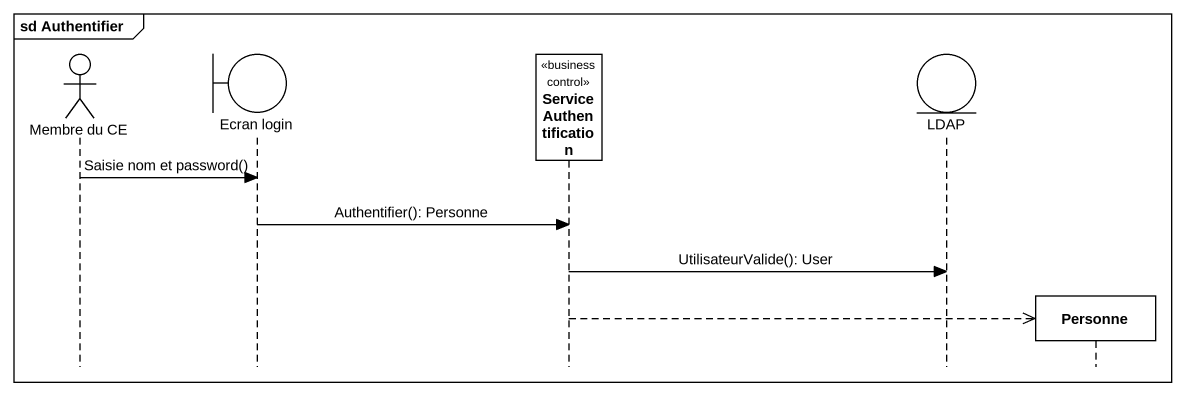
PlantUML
@startuml
mainframe sd Authentifier
hide footbox
actor "Membre du CE" as Membre_du_CE
boundary "Ecran login" as Ecran_login
participant ServiceAuthentification <<business control>>
entity LDAP
participant Personne

Membre_du_CE -> Ecran_login : Saisie nom et password()
Ecran_login -> ServiceAuthentification : Authentifier(): Personne
ServiceAuthentification -> LDAP : UtilisateurValide(): User
ServiceAuthentification -->> Personne **
@enduml
